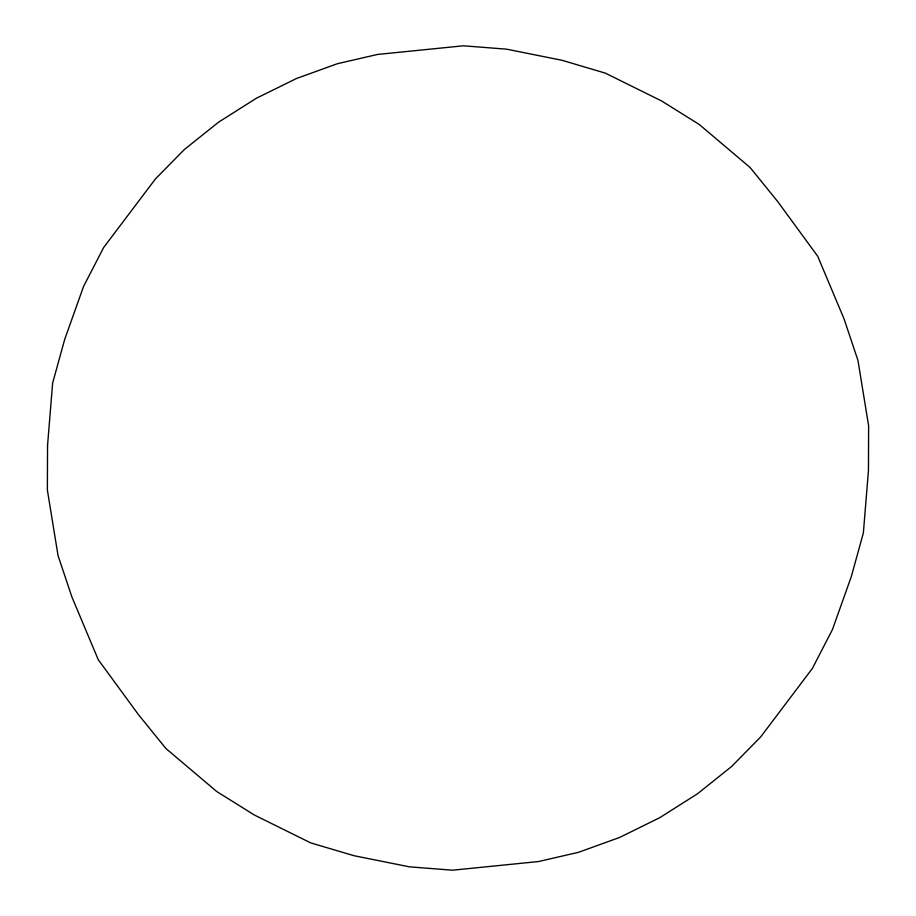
<?xml version="1.0" encoding="UTF-8"?>
<svg xmlns="http://www.w3.org/2000/svg" width="916" height="916" viewBox="0 0 916 916"><rect width="100%" height="100%" fill="white"/><g stroke="black" fill="none" stroke-linecap="round" stroke-linejoin="round"><path stroke-width="1.37" d="M47.552 445.348L47.369 490.083L58.052 555.634L71.952 597.118L98.275 659.726L138.408 714.583L165.876 748.464L216.703 791.493L254.35 815.011L310.696 842.88L353.874 855.681L409.406 866.834L452.63 870.2L538.528 861.544L578.626 852.281L619.537 837.487L659.68 817.725L697.523 793.76L731.586 766.509L760.589 737.025L812.355 668.474L832.404 629.635L851.262 576.759L863.364 532.952L868.448 470.652L868.631 425.917L857.948 360.366L844.048 318.882L817.725 256.274L777.592 201.417L750.124 167.536L699.297 124.507L661.65 100.989L605.304 73.12L562.126 60.319L506.594 49.166L463.37 45.8L377.472 54.456L337.374 63.719L296.463 78.513L256.32 98.275L218.477 122.24L184.402 149.491L155.411 178.975L103.645 247.526L83.596 286.365L64.738 339.241L52.636 383.048L47.552 445.348"/></g></svg>
